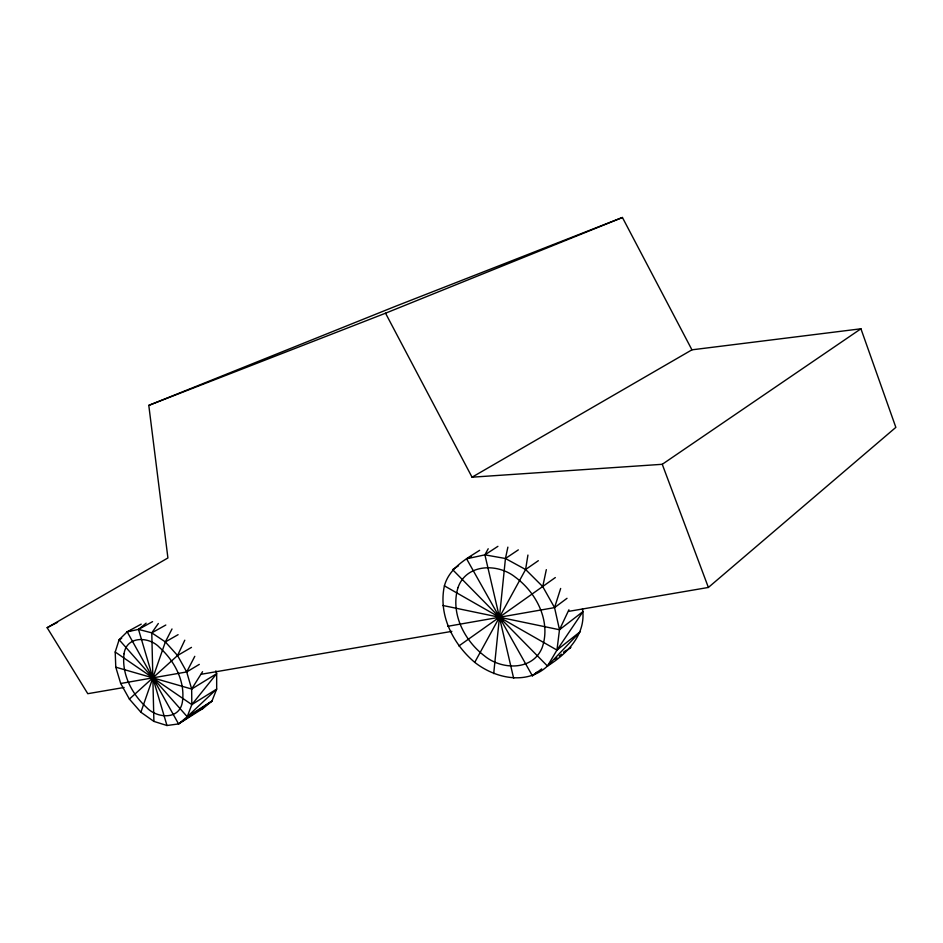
<?xml version="1.0" encoding="UTF-8"?>
<svg xmlns="http://www.w3.org/2000/svg" width="943" height="943" viewBox="0 0 943 943"><rect width="100%" height="100%" fill="white"/><g stroke="black" fill="none" stroke-linecap="round" stroke-linejoin="round"><path stroke-width="1.41" d="M582.468 608.813C586.499 634.156 567.262 653.664 547.459 666.053C526.807 685.467 495.134 678.43 474.742 662.351C452.852 643.869 438.2 614.812 444.401 585.839C449.245 568.252 465.3 559.47 479.633 550.335M493.696 673.608L505.448 558.504L507.876 547.14M458.522 565.765L452.581 569.619L547.459 666.053L556.959 650.081L559.494 629.747L568.912 609.791M474.742 662.351L525.605 569.513L527.927 555.05M442.797 605.477L559.494 629.747L554.555 607.622L542.744 586.617L546.327 569.643M215.864 670.874L216.666 673.679L216.678 689.074L211.963 701.085L203.228 708.311L178.557 723.929L166.97 725.509L153.898 721.407L140.884 712.224L129.391 699.081L120.704 683.486L115.777 667.184L115.211 652.014L119.124 639.731L127.175 631.834L141.226 624.125M447.842 626.282L554.555 607.622L560.661 588.467M140.884 712.224L165.367 641.924L172.003 628.969M131.195 630.419L127.175 631.834L178.557 723.929L187.221 716.715L191.818 704.61L216.666 673.679L191.665 689.038L115.777 667.184M129.391 699.081L177.543 655.526L184.793 640.191M121.671 638.328L119.124 639.731L187.221 716.715L216.678 689.074L191.818 704.61L191.665 689.038L186.702 671.946L194.788 656.328M513.664 678.347L484.914 554.849L488.203 548.755M191.665 689.038L202.545 671.699M444.401 585.839L556.959 650.081L583.057 611.524L559.494 629.747M153.898 721.407L151.776 632.859L158.33 623.5M547.459 666.053L580.416 631.539L556.959 650.081M569.266 611.264L708.382 587.454L895.85 427.368L860.935 328.789L691.938 349.829L472.042 477.193L385.534 313.206L148.794 405.384L167.913 557.961L47.15 627.696L87.782 693.694L124.099 687.471M127.175 631.834L138.503 629.394L146.153 623.158M471.441 556.405L466.585 558.798L532.359 675.801L536.826 672.229M554.555 607.622L567.014 598.31M532.359 675.801L541.695 668.905M554.543 659.416L556.877 657.695M559.211 655.963L561.545 654.242M563.879 652.521L570.88 647.346L568.57 648.843M458.887 645.955L555.333 577.552M466.585 558.798L484.914 554.849L505.448 558.504L525.605 569.513L538.335 560.696M178.557 723.929L211.963 701.085L187.221 716.715M472.042 477.193L662.257 464.298L860.935 328.789M505.448 558.504L518.32 549.875M484.914 554.849L497.904 546.339M563.949 651.837L566.26 650.34M120.704 683.486L186.702 671.946L199.291 664.391M166.97 725.509L138.503 629.394L151.776 632.859L165.367 641.924L177.543 655.526L191.476 647.381M165.367 641.924L178.097 634.674M151.776 632.859L165.815 625.02M138.503 629.394L152.566 621.649M47.15 627.696L57.582 622.297M199.35 710.162L203.228 708.311M385.534 313.206L622.427 217.491L691.938 349.829M148.794 405.384L394.704 306.605L622.427 217.491M201.071 674.292L451.862 631.362M115.211 652.014L191.818 704.61M525.605 569.513L542.744 586.617M177.543 655.526L186.702 671.946M662.257 464.298L708.382 587.454M124.052 653.794C121.423 673.986 131.843 693.965 146.46 707.333C156.408 718.26 179.029 720.44 182.317 702.488C185.606 681.73 174.667 660.96 159.461 647.417C149.206 636.336 126.445 635.653 124.052 653.794M458.003 587.619C450.235 613.044 464.133 640.344 484.337 655.786C501.346 669.978 532.547 671.11 542.107 647.77C551.36 621.555 536.52 592.675 515.196 577.092C497.763 563.054 466.231 563.619 458.003 587.619"/></g></svg>
